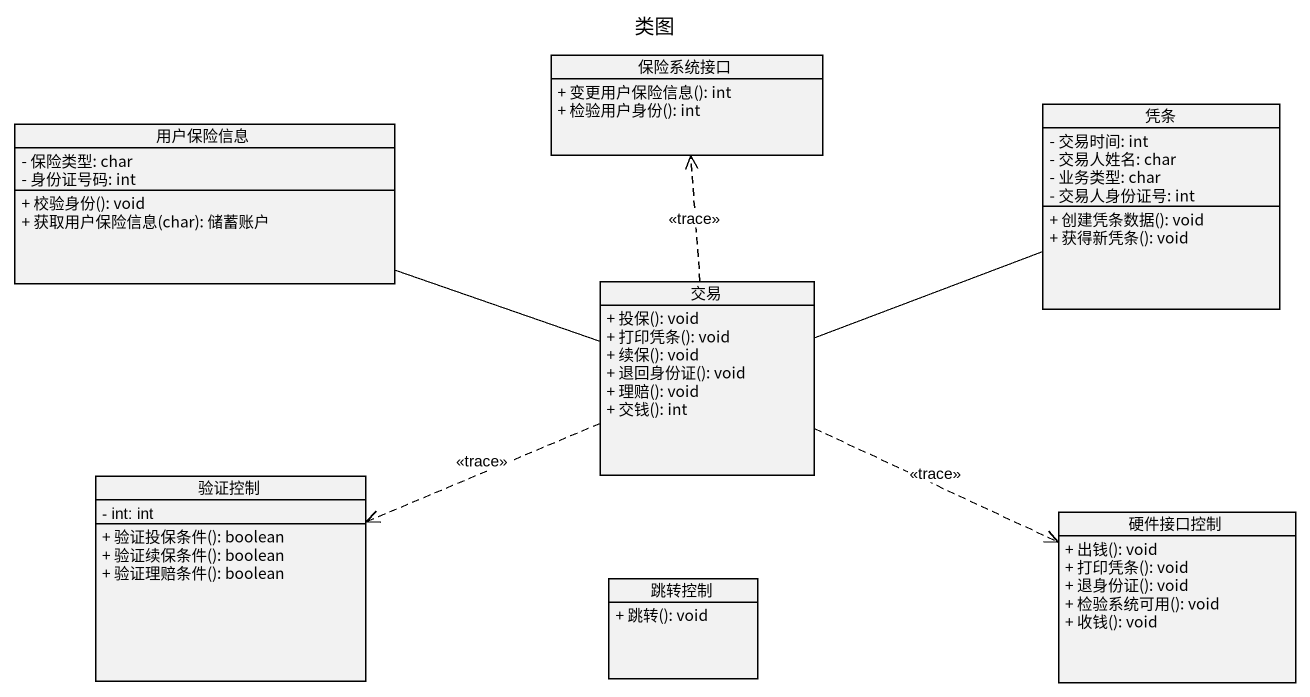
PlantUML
@startuml
title 类图
hide circle
hide empty members
skinparam classAttributeIconSize 0
class 保险系统接口 {
  + 变更用户保险信息(): int
  + 检验用户身份(): int
}
class 用户保险信息 {
  - 保险类型: char
  - 身份证号码: int
  + 校验身份(): void
  + 获取用户保险信息(char): 储蓄账户
}
class 凭条 {
  - 交易时间: int
  - 交易人姓名: char
  - 业务类型: char
  - 交易人身份证号: int
  + 创建凭条数据(): void
  + 获得新凭条(): void
}
class 交易 {
  + 投保(): void
  + 打印凭条(): void
  + 续保(): void
  + 退回身份证(): void
  + 理赔(): void
  + 交钱(): int
}
class 验证控制 {
  - int: int
  + 验证投保条件(): boolean
  + 验证续保条件(): boolean
  + 验证理赔条件(): boolean
}
class 硬件接口控制 {
  + 出钱(): void
  + 打印凭条(): void
  + 退身份证(): void
  + 检验系统可用(): void
  + 收钱(): void
}
class 跳转控制 {
  + 跳转(): void
}
用户保险信息 -right- 交易
凭条 -left- 交易
交易 .up.> 保险系统接口 : <<trace>>
交易 .left.> 验证控制 : <<trace>>
交易 .right.> 硬件接口控制 : <<trace>>
@enduml
